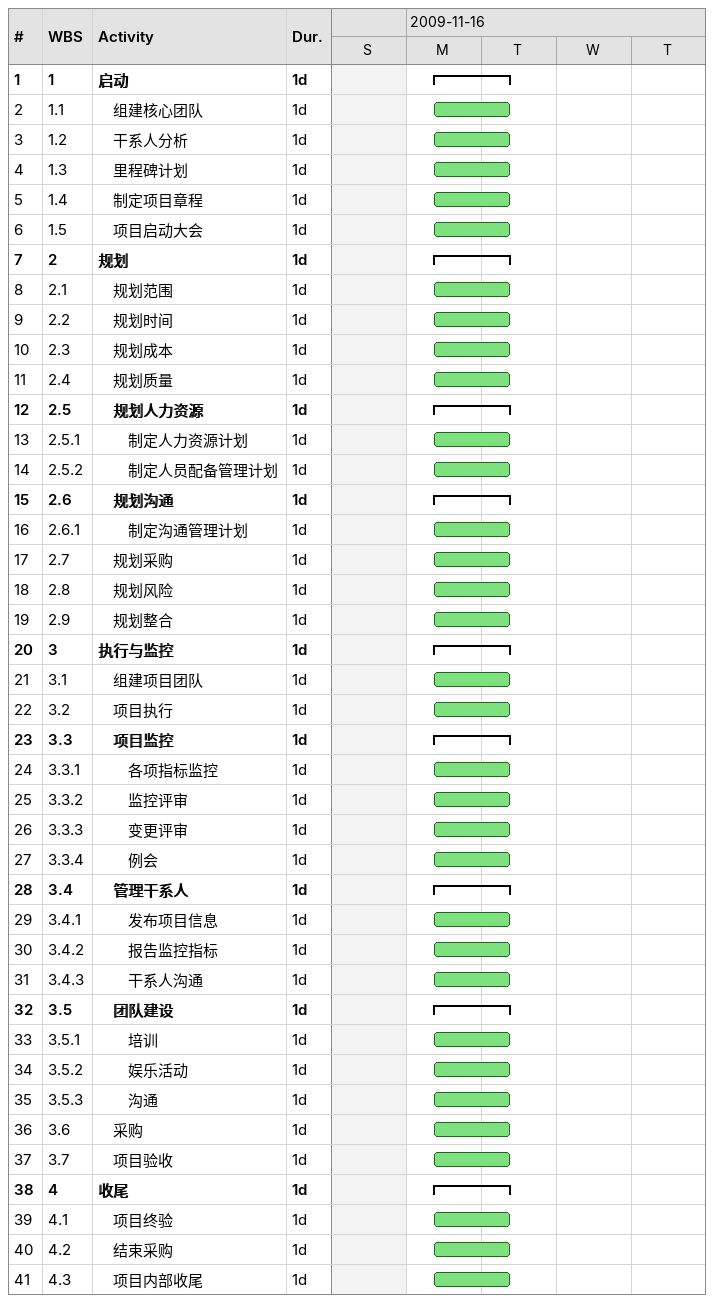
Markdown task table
| ID | WBS | Task | Duration | Start | Finish |
|---|---|---|---|---|---|
| 1 | 1 | **启动** | 1d | 2009-11-16 | 2009-11-17 |
| 2 | 1.1 | 组建核心团队 | 1d | 2009-11-16 | 2009-11-17 |
| 3 | 1.2 | 干系人分析 | 1d | 2009-11-16 | 2009-11-17 |
| 4 | 1.3 | 里程碑计划 | 1d | 2009-11-16 | 2009-11-17 |
| 5 | 1.4 | 制定项目章程 | 1d | 2009-11-16 | 2009-11-17 |
| 6 | 1.5 | 项目启动大会 | 1d | 2009-11-16 | 2009-11-17 |
| 7 | 2 | **规划** | 1d | 2009-11-16 | 2009-11-17 |
| 8 | 2.1 | 规划范围 | 1d | 2009-11-16 | 2009-11-17 |
| 9 | 2.2 | 规划时间 | 1d | 2009-11-16 | 2009-11-17 |
| 10 | 2.3 | 规划成本 | 1d | 2009-11-16 | 2009-11-17 |
| 11 | 2.4 | 规划质量 | 1d | 2009-11-16 | 2009-11-17 |
| 12 | 2.5 | **规划人力资源** | 1d | 2009-11-16 | 2009-11-17 |
| 13 | 2.5.1 | 制定人力资源计划 | 1d | 2009-11-16 | 2009-11-17 |
| 14 | 2.5.2 | 制定人员配备管理计划 | 1d | 2009-11-16 | 2009-11-17 |
| 15 | 2.6 | **规划沟通** | 1d | 2009-11-16 | 2009-11-17 |
| 16 | 2.6.1 | 制定沟通管理计划 | 1d | 2009-11-16 | 2009-11-17 |
| 17 | 2.7 | 规划采购 | 1d | 2009-11-16 | 2009-11-17 |
| 18 | 2.8 | 规划风险 | 1d | 2009-11-16 | 2009-11-17 |
| 19 | 2.9 | 规划整合 | 1d | 2009-11-16 | 2009-11-17 |
| 20 | 3 | **执行与监控** | 1d | 2009-11-16 | 2009-11-17 |
| 21 | 3.1 | 组建项目团队 | 1d | 2009-11-16 | 2009-11-17 |
| 22 | 3.2 | 项目执行 | 1d | 2009-11-16 | 2009-11-17 |
| 23 | 3.3 | **项目监控** | 1d | 2009-11-16 | 2009-11-17 |
| 24 | 3.3.1 | 各项指标监控 | 1d | 2009-11-16 | 2009-11-17 |
| 25 | 3.3.2 | 监控评审 | 1d | 2009-11-16 | 2009-11-17 |
| 26 | 3.3.3 | 变更评审 | 1d | 2009-11-16 | 2009-11-17 |
| 27 | 3.3.4 | 例会 | 1d | 2009-11-16 | 2009-11-17 |
| 28 | 3.4 | **管理干系人** | 1d | 2009-11-16 | 2009-11-17 |
| 29 | 3.4.1 | 发布项目信息 | 1d | 2009-11-16 | 2009-11-17 |
| 30 | 3.4.2 | 报告监控指标 | 1d | 2009-11-16 | 2009-11-17 |
| 31 | 3.4.3 | 干系人沟通 | 1d | 2009-11-16 | 2009-11-17 |
| 32 | 3.5 | **团队建设** | 1d | 2009-11-16 | 2009-11-17 |
| 33 | 3.5.1 | 培训 | 1d | 2009-11-16 | 2009-11-17 |
| 34 | 3.5.2 | 娱乐活动 | 1d | 2009-11-16 | 2009-11-17 |
| 35 | 3.5.3 | 沟通 | 1d | 2009-11-16 | 2009-11-17 |
| 36 | 3.6 | 采购 | 1d | 2009-11-16 | 2009-11-17 |
| 37 | 3.7 | 项目验收 | 1d | 2009-11-16 | 2009-11-17 |
| 38 | 4 | **收尾** | 1d | 2009-11-16 | 2009-11-17 |
| 39 | 4.1 | 项目终验 | 1d | 2009-11-16 | 2009-11-17 |
| 40 | 4.2 | 结束采购 | 1d | 2009-11-16 | 2009-11-17 |
| 41 | 4.3 | 项目内部收尾 | 1d | 2009-11-16 | 2009-11-17 |
